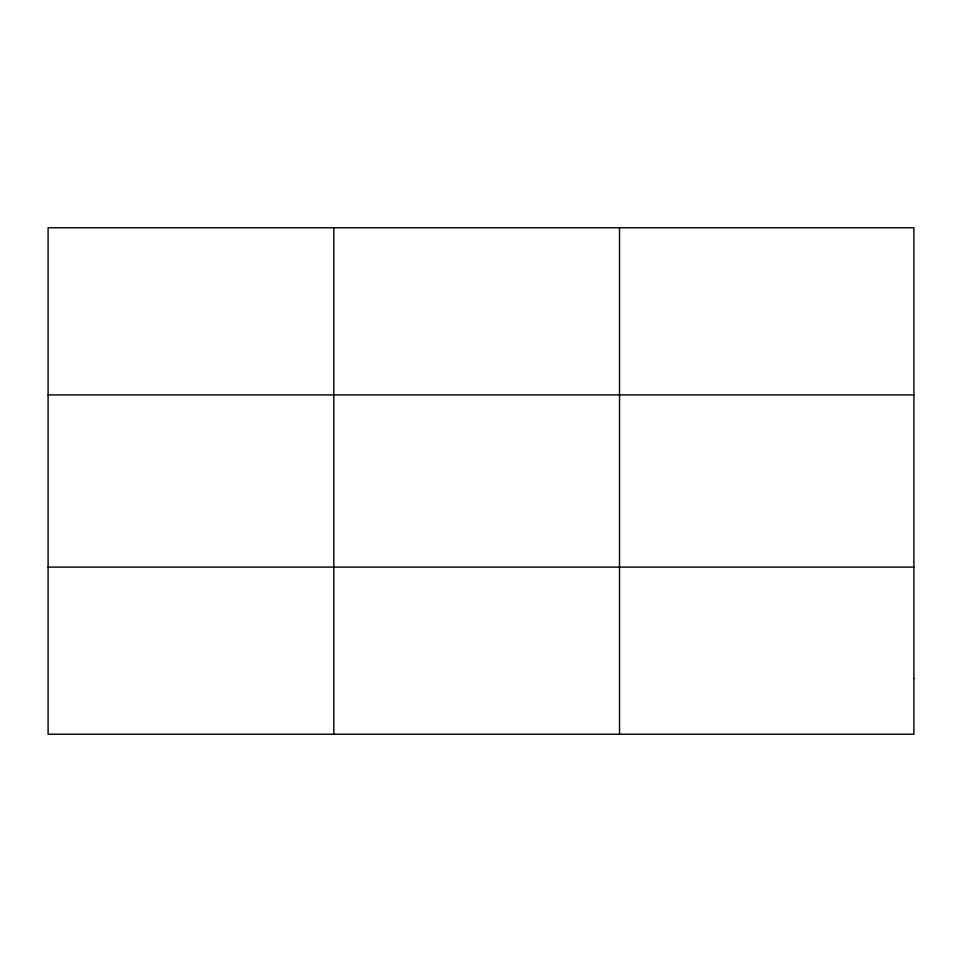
<?xml version="1.0" encoding="UTF-8"?>
<svg xmlns="http://www.w3.org/2000/svg" width="962" height="962" viewBox="0 0 962 962"><rect width="100%" height="100%" fill="white"/><g stroke="black" fill="none" stroke-linecap="round" stroke-linejoin="round"><path stroke-width="1.44" d="M333.814 227.766L333.814 734.234M619.528 227.766L619.528 734.234M48.1 394.901L913.9 394.901M48.1 567.099L913.9 567.099M913.9 678.523L913.9 734.234L48.1 734.234L48.1 227.766L913.9 227.766L913.9 678.523"/></g></svg>
